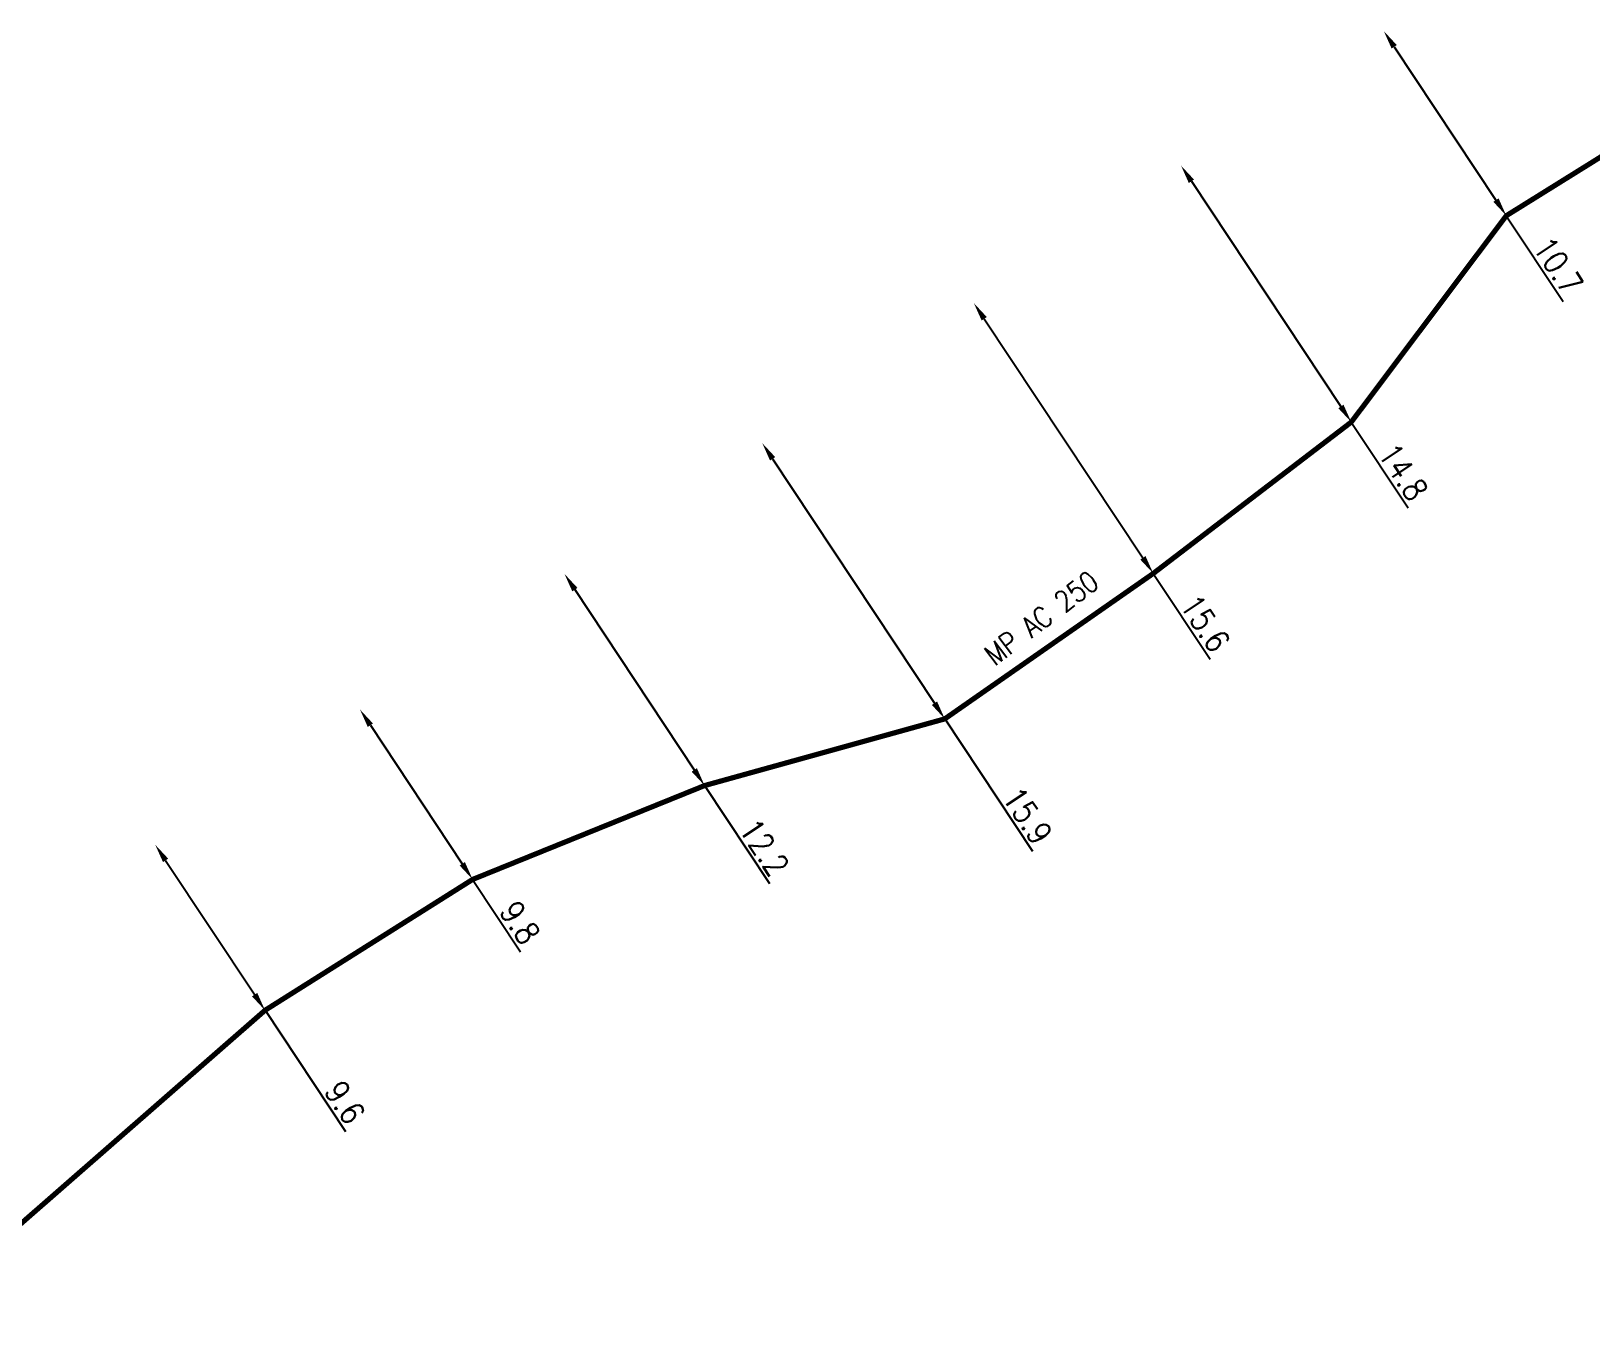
# Model space of a CAD drawing. Header units: millimetres. Extents: x 184000 to 185000, y 128000 to 129000.
# Drawn here: x 184560.6 to 184635.6, y 128568 to 128629.8 of the extents above; entities that cross this region are included whole.
import ezdxf
from ezdxf.enums import TextEntityAlignment as Align

# ---------------------------------------------------------------- set-up
doc = ezdxf.new("R2010")
doc.units = ezdxf.units.MM
doc.header["$PDMODE"] = 34
doc.layers.get('DEFPOINTS').update_dxf_attribs({"linetype": 'CONTINUOUS'})
doc.layers.add('G_120', color=4, linetype='CONTINUOUS')
doc.styles.get("Standard").update_dxf_attribs({"font": 'romans.shx', "width": 0.85})
doc.linetypes.add('G_typB_AP', pattern='A,5,-0.3,["o",Standard,S=1.5,R=0,X=0,Y=-0.5],-1.65', length=6.95)
doc.dimstyles.get("Standard").update_dxf_attribs({"dimtxt": 1.5, "dimasz": 1.2, "dimexe": 0.625, "dimexo": 0.625, "dimgap": 0.25, "dimtad": 1, "dimdec": 1, "dimzin": 0, "dimdsep": 46, "dimtxsty": 'Standard', "dimcen": -0.5, "dimadec": 0, "dimazin": 0, "dimtfac": 1, "dimtdec": 1, "dimtmove": 0, "dimatfit": 3, "dimfxl": 0, "dimtolj": 1, "dimtzin": 0, "dimarcsym": 0})

# ---------------------------------------------------------------- blocks, each defined once
blk = doc.blocks.new('*D737')
at = {"layer": 'DEFPOINTS', "color": 0, "linetype": 'Continuous', "transparency": 16777216}
for p in [(184605.97, 128616.727), (184605.97, 128616.727), (184614.596, 128603.729)]:
    blk.add_point(p, dxfattribs=at)
at = {"layer": 'G_120', "color": 0, "linetype": 'Continuous', "lineweight": -2, "transparency": 16777216}
for p, q in [((184606.468, 128615.977), (184614.098, 128604.479)), ((184614.596, 128603.729), (184617.334, 128599.602))]:
    blk.add_line(p, q, dxfattribs=at)
at = {"layer": 'G_120', "color": 0, "linetype": 'Continuous', "transparency": 16777216}
for points in [[(184606.593, 128616.06), (184606.343, 128615.895), (184605.97, 128616.727)], [(184614.223, 128604.562), (184613.973, 128604.396), (184614.596, 128603.729)]]:
    blk.add_solid(points, dxfattribs=at)
at = {"layer": 'G_120', "color": 0, "linetype": 'Continuous', "transparency": 16777216, "insert": (184617.088, 128601.33), "char_height": 1.125, "attachment_point": 5, "rotation": 303.56817}
blk.add_mtext('\\A1;15.6', dxfattribs=at)
blk = doc.blocks.new('*D738')
at = {"layer": 'DEFPOINTS', "color": 0, "linetype": 'Continuous', "transparency": 16777216}
for p in [(184576.456, 128597.181), (184576.456, 128597.181), (184581.871, 128589.013)]:
    blk.add_point(p, dxfattribs=at)
at = {"layer": 'G_120', "color": 0, "linetype": 'Continuous', "lineweight": -2, "transparency": 16777216}
for p, q in [((184576.953, 128596.431), (184581.374, 128589.763)), ((184581.871, 128589.013), (184584.18, 128585.53))]:
    blk.add_line(p, q, dxfattribs=at)
at = {"layer": 'G_120', "color": 0, "linetype": 'Continuous', "transparency": 16777216}
for points in [[(184577.078, 128596.514), (184576.828, 128596.348), (184576.456, 128597.181)], [(184581.499, 128589.846), (184581.249, 128589.68), (184581.871, 128589.013)]]:
    blk.add_solid(points, dxfattribs=at)
at = {"layer": 'G_120', "color": 0, "linetype": 'Continuous', "transparency": 16777216, "insert": (184584.148, 128586.936), "char_height": 1.125, "attachment_point": 5, "rotation": 303.54501}
blk.add_mtext('\\A1;9.8', dxfattribs=at)
blk = doc.blocks.new('*D739')
at = {"layer": 'DEFPOINTS', "color": 0, "linetype": 'Continuous', "transparency": 16777216}
for p in [(184595.797, 128609.994), (184595.797, 128609.994), (184604.573, 128596.735)]:
    blk.add_point(p, dxfattribs=at)
at = {"layer": 'G_120', "color": 0, "linetype": 'Continuous', "lineweight": -2, "transparency": 16777216}
for p, q in [((184596.294, 128609.243), (184604.076, 128597.486)), ((184604.573, 128596.735), (184608.785, 128590.372))]:
    blk.add_line(p, q, dxfattribs=at)
at = {"layer": 'G_120', "color": 0, "linetype": 'Continuous', "transparency": 16777216}
for points in [[(184596.419, 128609.326), (184596.169, 128609.161), (184595.797, 128609.994)], [(184604.201, 128597.569), (184603.951, 128597.403), (184604.573, 128596.735)]]:
    blk.add_solid(points, dxfattribs=at)
at = {"layer": 'G_120', "color": 0, "linetype": 'Continuous', "transparency": 16777216, "insert": (184608.553, 128592.082), "char_height": 1.125, "attachment_point": 5, "rotation": 303.50148}
blk.add_mtext('\\A1;15.9', dxfattribs=at)
blk = doc.blocks.new('*D740')
at = {"layer": 'DEFPOINTS', "color": 0, "linetype": 'Continuous', "transparency": 16777216}
for p in [(184586.291, 128603.701), (184586.291, 128603.701), (184593.025, 128593.528)]:
    blk.add_point(p, dxfattribs=at)
at = {"layer": 'G_120', "color": 0, "linetype": 'Continuous', "lineweight": -2, "transparency": 16777216}
for p, q in [((184586.788, 128602.951), (184592.528, 128594.279)), ((184593.025, 128593.528), (184596.14, 128588.822))]:
    blk.add_line(p, q, dxfattribs=at)
at = {"layer": 'G_120', "color": 0, "linetype": 'Continuous', "transparency": 16777216}
for points in [[(184586.913, 128603.034), (184586.662, 128602.868), (184586.291, 128603.701)], [(184592.653, 128594.362), (184592.403, 128594.196), (184593.025, 128593.528)]]:
    blk.add_solid(points, dxfattribs=at)
at = {"layer": 'G_120', "color": 0, "linetype": 'Continuous', "transparency": 16777216, "insert": (184595.895, 128590.551), "char_height": 1.125, "attachment_point": 5, "rotation": 303.50148}
blk.add_mtext('\\A1;12.2', dxfattribs=at)
blk = doc.blocks.new('*D742')
at = {"layer": 'DEFPOINTS', "color": 0, "linetype": 'Continuous', "transparency": 16777216}
for p in [(184566.611, 128590.679), (184566.611, 128590.679), (184571.889, 128582.719)]:
    blk.add_point(p, dxfattribs=at)
at = {"layer": 'G_120', "color": 0, "linetype": 'Continuous', "lineweight": -2, "transparency": 16777216}
for p, q in [((184567.109, 128589.929), (184571.391, 128583.469)), ((184571.889, 128582.719), (184575.759, 128576.883))]:
    blk.add_line(p, q, dxfattribs=at)
at = {"layer": 'G_120', "color": 0, "linetype": 'Continuous', "transparency": 16777216}
for points in [[(184567.234, 128590.011), (184566.984, 128589.846), (184566.611, 128590.679)], [(184571.516, 128583.552), (184571.266, 128583.387), (184571.889, 128582.719)]]:
    blk.add_solid(points, dxfattribs=at)
at = {"layer": 'G_120', "color": 0, "linetype": 'Continuous', "transparency": 16777216, "insert": (184575.727, 128578.288), "char_height": 1.125, "attachment_point": 5, "rotation": 303.54793}
blk.add_mtext('\\A1;9.6', dxfattribs=at)
blk = doc.blocks.new('*D748')
at = {"layer": 'DEFPOINTS', "color": 0, "linetype": 'Continuous', "transparency": 16777216}
for p in [(184625.682, 128629.808), (184625.682, 128629.808), (184631.57, 128620.934)]:
    blk.add_point(p, dxfattribs=at)
at = {"layer": 'G_120', "color": 0, "linetype": 'Continuous', "lineweight": -2, "transparency": 16777216}
for p, q in [((184626.179, 128629.058), (184631.073, 128621.684)), ((184631.57, 128620.934), (184634.309, 128616.807))]:
    blk.add_line(p, q, dxfattribs=at)
at = {"layer": 'G_120', "color": 0, "linetype": 'Continuous', "transparency": 16777216}
for points in [[(184626.304, 128629.141), (184626.054, 128628.975), (184625.682, 128629.808)], [(184631.198, 128621.767), (184630.948, 128621.601), (184631.57, 128620.934)]]:
    blk.add_solid(points, dxfattribs=at)
at = {"layer": 'G_120', "color": 0, "linetype": 'Continuous', "transparency": 16777216, "insert": (184634.062, 128618.535), "char_height": 1.125, "attachment_point": 5, "rotation": 303.56817}
blk.add_mtext('\\A1;10.7', dxfattribs=at)
blk = doc.blocks.new('*D750')
at = {"layer": 'DEFPOINTS', "color": 0, "linetype": 'Continuous', "transparency": 16777216}
for p in [(184615.933, 128623.338), (184615.933, 128623.338), (184624.116, 128611.007)]:
    blk.add_point(p, dxfattribs=at)
at = {"layer": 'G_120', "color": 0, "linetype": 'Continuous', "lineweight": -2, "transparency": 16777216}
for p, q in [((184616.43, 128622.589), (184623.619, 128611.757)), ((184624.116, 128611.007), (184626.855, 128606.88))]:
    blk.add_line(p, q, dxfattribs=at)
at = {"layer": 'G_120', "color": 0, "linetype": 'Continuous', "transparency": 16777216}
for points in [[(184616.555, 128622.672), (184616.305, 128622.506), (184615.933, 128623.338)], [(184623.743, 128611.84), (184623.494, 128611.674), (184624.116, 128611.007)]]:
    blk.add_solid(points, dxfattribs=at)
at = {"layer": 'G_120', "color": 0, "linetype": 'Continuous', "transparency": 16777216, "insert": (184626.608, 128608.608), "char_height": 1.125, "attachment_point": 5, "rotation": 303.56817}
blk.add_mtext('\\A1;14.8', dxfattribs=at)

msp = doc.modelspace()

# ---------------------------------------------------------------- linework, layer by layer
at = {"layer": 'G_120', "linetype": 'G_typB_AP', "const_width": 0.25}
msp.add_lwpolyline([(184641.84, 128627.329), (184631.57, 128620.934), (184624.116, 128611.007), (184614.596, 128603.729), (184604.573, 128596.735), (184593.025, 128593.528), (184581.871, 128589.013), (184571.889, 128582.719), (184555.228, 128568.151)], dxfattribs=at)

# ---------------------------------------------------------------- texts
at = {"layer": 'G_120', "linetype": 'Continuous', "width": 0.85}
msp.add_text('MP AC 250', height=1, rotation=37.19924, dxfattribs=at).set_placement((184609.219, 128601.587), align=Align.MIDDLE)

# ---------------------------------------------------------------- dimensions: what is measured, and where the dimension line sits
at = {"layer": 'G_120', "linetype": 'Continuous'}
for base, p1, p2, angle, picture, middle in [((184625.6816, 128629.8078), (184631.5703, 128620.9339), (184625.6816, 128629.8078), 303.56817, '*D748', (184633.4371, 128618.1206)), ((184615.933, 128623.338), (184624.116, 128611.007), (184615.933, 128623.338), 303.56817, '*D750', (184625.983, 128608.193)), ((184605.97, 128616.727), (184614.596, 128603.729), (184605.97, 128616.727), 303.56817, '*D737', (184616.463, 128600.916)), ((184595.797, 128609.994), (184604.573, 128596.735), (184595.797, 128609.994), 303.50148, '*D739', (184607.927, 128591.668)), ((184586.291, 128603.701), (184593.025, 128593.528), (184586.291, 128603.701), 303.50148, '*D740', (184595.27, 128590.137)), ((184576.456, 128597.181), (184581.871, 128589.013), (184576.456, 128597.181), 303.54501, '*D738', (184583.523, 128586.522)), ((184566.61115, 128590.6786), (184571.8888, 128582.7194), (184566.61115, 128590.6786), 303.54793, '*D742', (184575.10176, 128577.87396))]:
    dim = msp.add_linear_dim(base=base, p1=p1, p2=p2, angle=angle, dimstyle='Standard', override={"dimscale": 0.75}, dxfattribs=at)
    dim.commit()
    dim.dimension.update_dxf_attribs({"geometry": picture, "text_midpoint": middle, "dimtype": 160})

doc.saveas('drawing.dxf')
